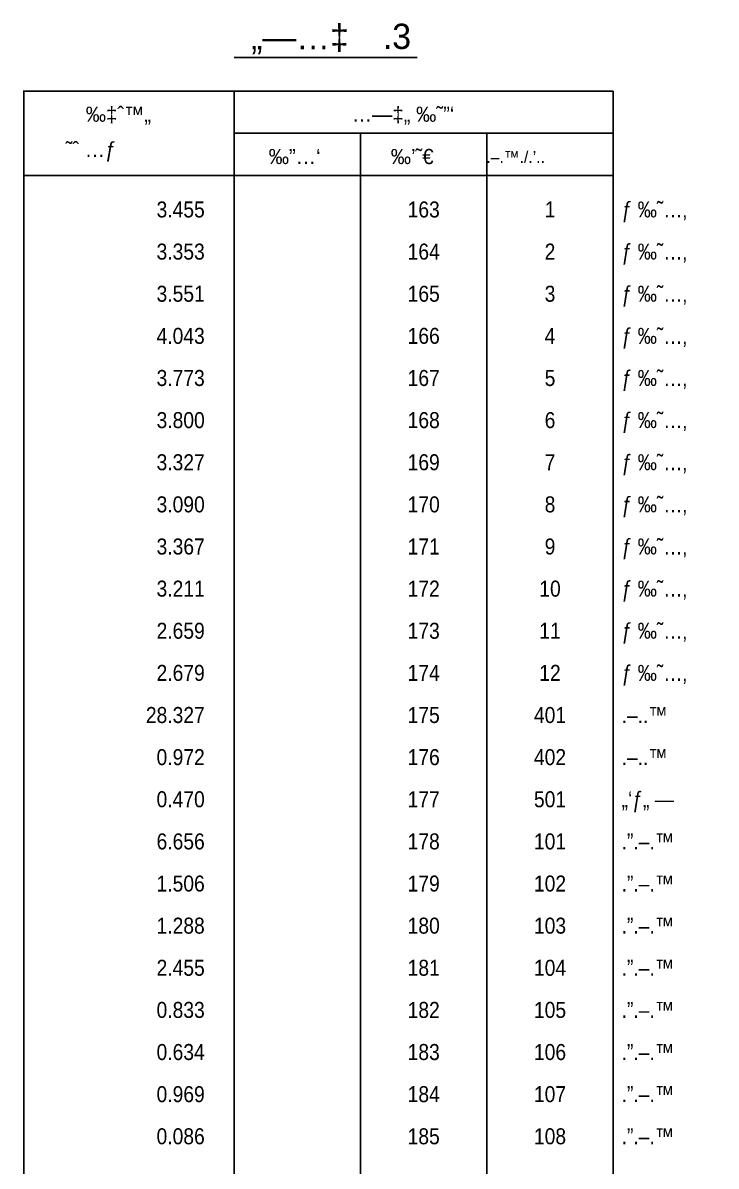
# Model space of a CAD drawing. Extents: x 187751 to 188722, y 663209 to 663959.
# Drawn here: x 188458 to 188560.9, y 663677.4 to 663847 of the extents above; entities that cross this region are included whole.
import ezdxf
from ezdxf.enums import TextEntityAlignment as Align

# ---------------------------------------------------------------- set-up
doc = ezdxf.new("R2010")
doc.units = 0
doc.header["$LTSCALE"] = 0.3
doc.layers.get('0').update_dxf_attribs({"linetype": 'CONTINUOUS'})
doc.layers.add('TR_TABLES', color=7, linetype='CONTINUOUS')
doc.styles.add('MD-2010', font='hebtxt', dxfattribs={"height": 2.5})
doc.styles.add('TAZAR_HEBTXT', font='HEBTXT')
doc.styles.add('TRHEBTXT', font='HEBTXT')

# ---------------------------------------------------------------- blocks, each defined once
blk = doc.blocks.new('TAZAR_TABLE_D')
for p, q in [((-45, 4), (-23.25967361202769, 3.997639637888368)), ((0, 0), (0, -10)), ((-45, -5), (0, -5)), ((-30, -5), (-30, -10)), ((-15, -5), (-15, -10))]:
    blk.add_line(p, q)
at = {"const_width": 0.2}
for points in [[(-70, -10), (-70, 0), (0, 0)], [(-45, 0), (-45, -10)], [(0, -10), (0, 0)], [(0, -10), (-70, -10)]]:
    blk.add_lwpolyline(points, dxfattribs=at)
at = {"style": 'TRHEBTXT'}
for s, height, p in [('„—…‡', 3, (-42.98629970610126, 4.939512980673018)), ('‰‡ˆ™„', 1.8, (-62.62907513403415, -3.643928210847936)), ('…—‡„ ‰˜”‘', 1.8, (-31.02781970951464, -3.643928210847936)), ('˜ˆ …ƒ', 1.8, (-65.01719461659745, -7.810474348291528)), ('‰”…‘', 1.8, (-40.90346403096549, -8.66743110081876)), ('‰’˜€', 1.8, (-26.40854717621642, -8.66743110081876)), ('.–.™./.’..', 1.399999999999999, (-15.07006810316232, -8.526718690245573))]:
    blk.add_text(s, height=height, dxfattribs=at).set_placement(p)

msp = doc.modelspace()

# ---------------------------------------------------------------- linework, layer by layer
at = {"layer": 'TR_TABLES'}
for p, q in [((188458.102829137, 663818.0983712366), (188458.102829137, 663824.3483712366)), ((188489.352829137, 663818.0983712366), (188489.352829137, 663824.3483712366)), ((188508.102829137, 663818.0983712366), (188508.102829137, 663824.3483712366)), ((188526.852829137, 663818.0983712366), (188526.852829137, 663824.3483712366)), ((188545.602829137, 663818.0983712366), (188545.602829137, 663824.3483712366)), ((188458.102829137, 663811.8483712366), (188458.102829137, 663818.0983712366)), ((188489.352829137, 663811.8483712366), (188489.352829137, 663818.0983712366)), ((188508.102829137, 663811.8483712366), (188508.102829137, 663818.0983712366)), ((188526.852829137, 663811.8483712366), (188526.852829137, 663818.0983712366)), ((188545.602829137, 663811.8483712366), (188545.602829137, 663818.0983712366)), ((188458.102829137, 663805.5983712366), (188458.102829137, 663811.8483712366)), ((188489.352829137, 663805.5983712366), (188489.352829137, 663811.8483712366)), ((188508.102829137, 663805.5983712366), (188508.102829137, 663811.8483712366)), ((188526.852829137, 663805.5983712366), (188526.852829137, 663811.8483712366)), ((188545.602829137, 663805.5983712366), (188545.602829137, 663811.8483712366)), ((188458.102829137, 663799.3483712366), (188458.102829137, 663805.5983712366)), ((188489.352829137, 663799.3483712366), (188489.352829137, 663805.5983712366)), ((188508.102829137, 663799.3483712366), (188508.102829137, 663805.5983712366)), ((188526.852829137, 663799.3483712366), (188526.852829137, 663805.5983712366)), ((188545.602829137, 663799.3483712366), (188545.602829137, 663805.5983712366)), ((188458.102829137, 663793.0983712366), (188458.102829137, 663799.3483712366)), ((188489.352829137, 663793.0983712366), (188489.352829137, 663799.3483712366)), ((188508.102829137, 663793.0983712366), (188508.102829137, 663799.3483712366)), ((188526.852829137, 663793.0983712366), (188526.852829137, 663799.3483712366)), ((188545.602829137, 663793.0983712366), (188545.602829137, 663799.3483712366)), ((188458.102829137, 663786.8483712366), (188458.102829137, 663793.0983712366)), ((188489.352829137, 663786.8483712366), (188489.352829137, 663793.0983712366)), ((188508.102829137, 663786.8483712366), (188508.102829137, 663793.0983712366)), ((188526.852829137, 663786.8483712366), (188526.852829137, 663793.0983712366)), ((188545.602829137, 663786.8483712366), (188545.602829137, 663793.0983712366)), ((188458.102829137, 663780.5983712366), (188458.102829137, 663786.8483712366)), ((188489.352829137, 663780.5983712366), (188489.352829137, 663786.8483712366)), ((188508.102829137, 663780.5983712366), (188508.102829137, 663786.8483712366)), ((188526.852829137, 663780.5983712366), (188526.852829137, 663786.8483712366)), ((188545.602829137, 663780.5983712366), (188545.602829137, 663786.8483712366)), ((188458.102829137, 663774.3483712366), (188458.102829137, 663780.5983712366)), ((188489.352829137, 663774.3483712366), (188489.352829137, 663780.5983712366)), ((188508.102829137, 663774.3483712366), (188508.102829137, 663780.5983712366)), ((188526.852829137, 663774.3483712366), (188526.852829137, 663780.5983712366)), ((188545.602829137, 663774.3483712366), (188545.602829137, 663780.5983712366)), ((188458.102829137, 663768.0983712366), (188458.102829137, 663774.3483712366)), ((188489.352829137, 663768.0983712366), (188489.352829137, 663774.3483712366)), ((188508.102829137, 663768.0983712366), (188508.102829137, 663774.3483712366)), ((188526.852829137, 663768.0983712366), (188526.852829137, 663774.3483712366)), ((188545.602829137, 663768.0983712366), (188545.602829137, 663774.3483712366)), ((188458.102829137, 663761.8483712366), (188458.102829137, 663768.0983712366)), ((188489.352829137, 663761.8483712366), (188489.352829137, 663768.0983712366)), ((188508.102829137, 663761.8483712366), (188508.102829137, 663768.0983712366)), ((188526.852829137, 663761.8483712366), (188526.852829137, 663768.0983712366)), ((188545.602829137, 663761.8483712366), (188545.602829137, 663768.0983712366)), ((188458.102829137, 663755.5983712366), (188458.102829137, 663761.8483712366)), ((188489.352829137, 663755.5983712366), (188489.352829137, 663761.8483712366)), ((188508.102829137, 663755.5983712366), (188508.102829137, 663761.8483712366)), ((188526.852829137, 663755.5983712366), (188526.852829137, 663761.8483712366)), ((188545.602829137, 663755.5983712366), (188545.602829137, 663761.8483712366)), ((188458.102829137, 663749.3483712366), (188458.102829137, 663755.5983712366)), ((188489.352829137, 663749.3483712366), (188489.352829137, 663755.5983712366)), ((188508.102829137, 663749.3483712366), (188508.102829137, 663755.5983712366)), ((188526.852829137, 663749.3483712366), (188526.852829137, 663755.5983712366)), ((188545.602829137, 663749.3483712366), (188545.602829137, 663755.5983712366)), ((188458.102829137, 663743.0983712366), (188458.102829137, 663749.3483712366)), ((188489.352829137, 663743.0983712366), (188489.352829137, 663749.3483712366)), ((188508.102829137, 663743.0983712366), (188508.102829137, 663749.3483712366)), ((188526.852829137, 663743.0983712366), (188526.852829137, 663749.3483712366)), ((188545.602829137, 663743.0983712366), (188545.602829137, 663749.3483712366)), ((188458.102829137, 663736.8483712366), (188458.102829137, 663743.0983712366)), ((188489.352829137, 663736.8483712366), (188489.352829137, 663743.0983712366)), ((188508.102829137, 663736.8483712366), (188508.102829137, 663743.0983712366)), ((188526.852829137, 663736.8483712366), (188526.852829137, 663743.0983712366)), ((188545.602829137, 663736.8483712366), (188545.602829137, 663743.0983712366)), ((188458.102829137, 663730.5983712366), (188458.102829137, 663736.8483712366)), ((188489.352829137, 663730.5983712366), (188489.352829137, 663736.8483712366)), ((188508.102829137, 663730.5983712366), (188508.102829137, 663736.8483712366)), ((188526.852829137, 663730.5983712366), (188526.852829137, 663736.8483712366)), ((188545.602829137, 663730.5983712366), (188545.602829137, 663736.8483712366)), ((188458.102829137, 663724.3483712366), (188458.102829137, 663730.5983712366)), ((188489.352829137, 663724.3483712366), (188489.352829137, 663730.5983712366)), ((188508.102829137, 663724.3483712366), (188508.102829137, 663730.5983712366)), ((188526.852829137, 663724.3483712366), (188526.852829137, 663730.5983712366)), ((188545.602829137, 663724.3483712366), (188545.602829137, 663730.5983712366)), ((188458.102829137, 663718.0983712366), (188458.102829137, 663724.3483712366)), ((188489.352829137, 663718.0983712366), (188489.352829137, 663724.3483712366)), ((188508.102829137, 663718.0983712366), (188508.102829137, 663724.3483712366)), ((188526.852829137, 663718.0983712366), (188526.852829137, 663724.3483712366)), ((188545.602829137, 663718.0983712366), (188545.602829137, 663724.3483712366)), ((188458.102829137, 663711.8483712366), (188458.102829137, 663718.0983712366)), ((188489.352829137, 663711.8483712366), (188489.352829137, 663718.0983712366)), ((188508.102829137, 663711.8483712366), (188508.102829137, 663718.0983712366)), ((188526.852829137, 663711.8483712366), (188526.852829137, 663718.0983712366)), ((188545.602829137, 663711.8483712366), (188545.602829137, 663718.0983712366)), ((188458.102829137, 663705.5983712366), (188458.102829137, 663711.8483712366)), ((188489.352829137, 663705.5983712366), (188489.352829137, 663711.8483712366)), ((188508.102829137, 663705.5983712366), (188508.102829137, 663711.8483712366)), ((188526.852829137, 663705.5983712366), (188526.852829137, 663711.8483712366)), ((188545.602829137, 663705.5983712366), (188545.602829137, 663711.8483712366)), ((188458.102829137, 663699.3483712366), (188458.102829137, 663705.5983712366)), ((188489.352829137, 663699.3483712366), (188489.352829137, 663705.5983712366)), ((188508.102829137, 663699.3483712366), (188508.102829137, 663705.5983712366)), ((188526.852829137, 663699.3483712366), (188526.852829137, 663705.5983712366)), ((188545.602829137, 663699.3483712366), (188545.602829137, 663705.5983712366)), ((188458.102829137, 663693.0983712366), (188458.102829137, 663699.3483712366)), ((188489.352829137, 663693.0983712366), (188489.352829137, 663699.3483712366)), ((188508.102829137, 663693.0983712366), (188508.102829137, 663699.3483712366)), ((188526.852829137, 663693.0983712366), (188526.852829137, 663699.3483712366)), ((188545.602829137, 663693.0983712366), (188545.602829137, 663699.3483712366)), ((188458.102829137, 663686.8483712366), (188458.102829137, 663693.0983712366)), ((188489.352829137, 663686.8483712366), (188489.352829137, 663693.0983712366)), ((188508.102829137, 663686.8483712366), (188508.102829137, 663693.0983712366)), ((188526.852829137, 663686.8483712366), (188526.852829137, 663693.0983712366)), ((188545.602829137, 663686.8483712366), (188545.602829137, 663693.0983712366)), ((188458.102829137, 663680.5983712366), (188458.102829137, 663686.8483712366)), ((188489.352829137, 663680.5983712366), (188489.352829137, 663686.8483712366)), ((188508.102829137, 663680.5983712366), (188508.102829137, 663686.8483712366)), ((188526.852829137, 663680.5983712366), (188526.852829137, 663686.8483712366)), ((188545.602829137, 663680.5983712366), (188545.602829137, 663686.8483712366)), ((188458.102829137, 663674.3483712366), (188458.102829137, 663680.5983712366)), ((188489.352829137, 663674.3483712366), (188489.352829137, 663680.5983712366)), ((188508.102829137, 663674.3483712366), (188508.102829137, 663680.5983712366)), ((188526.852829137, 663674.3483712366), (188526.852829137, 663680.5983712366)), ((188545.602829137, 663674.3483712366), (188545.602829137, 663680.5983712366))]:
    msp.add_line(p, q, dxfattribs=at)

# ---------------------------------------------------------------- block references
at = {"layer": 'TR_TABLES', "xscale": 1.25, "yscale": 1.25, "zscale": 1.25}
msp.add_blockref('TAZAR_TABLE_D', (188545.602829137, 663836.8483712366), dxfattribs=at)

# ---------------------------------------------------------------- texts
at = {"layer": 'TR_TABLES', "style": 'TAZAR_HEBTXT'}
msp.add_text('.3', height=3.75, dxfattribs=at).set_placement((188515.602829137, 663843.0983712366), align=Align.RIGHT)
at = {"layer": 'TR_TABLES', "style": 'MD-2010', "width": 0.9}
for s, p in [('3.455', (188484.977829137, 663818.0983712366)), ('3.353', (188484.977829137, 663811.8483712366)), ('3.551', (188484.977829137, 663805.5983712366)), ('4.043', (188484.977829137, 663799.3483712366)), ('3.773', (188484.977829137, 663793.0983712366)), ('3.800', (188484.977829137, 663786.8483712366)), ('3.327', (188484.977829137, 663780.5983712366)), ('3.090', (188484.977829137, 663774.3483712366)), ('3.367', (188484.977829137, 663768.0983712366)), ('3.211', (188484.977829137, 663761.8483712366)), ('2.659', (188484.977829137, 663755.5983712366)), ('2.679', (188484.977829137, 663749.3483712366)), ('28.327', (188484.977829137, 663743.0983712366)), ('0.972', (188484.977829137, 663736.8483712366)), ('0.470', (188484.977829137, 663730.5983712366)), ('6.656', (188484.977829137, 663724.3483712366)), ('1.506', (188484.977829137, 663718.0983712366)), ('1.288', (188484.977829137, 663711.8483712366)), ('2.455', (188484.977829137, 663705.5983712366)), ('0.833', (188484.977829137, 663699.3483712366)), ('0.634', (188484.977829137, 663693.0983712366)), ('0.969', (188484.977829137, 663686.8483712366)), ('0.086', (188484.977829137, 663680.5983712366))]:
    msp.add_text(s, height=2.375, dxfattribs=at).set_placement(p, align=Align.RIGHT)
for s, p in [('163', (188517.477829137, 663818.0983712366)), ('1', (188536.227829137, 663818.0983712366)), ('164', (188517.477829137, 663811.8483712366)), ('2', (188536.227829137, 663811.8483712366)), ('165', (188517.477829137, 663805.5983712366)), ('3', (188536.227829137, 663805.5983712366)), ('166', (188517.477829137, 663799.3483712366)), ('4', (188536.227829137, 663799.3483712366)), ('167', (188517.477829137, 663793.0983712366)), ('5', (188536.227829137, 663793.0983712366)), ('168', (188517.477829137, 663786.8483712366)), ('6', (188536.227829137, 663786.8483712366)), ('169', (188517.477829137, 663780.5983712366)), ('7', (188536.227829137, 663780.5983712366)), ('170', (188517.477829137, 663774.3483712366)), ('8', (188536.227829137, 663774.3483712366)), ('171', (188517.477829137, 663768.0983712366)), ('9', (188536.227829137, 663768.0983712366)), ('172', (188517.477829137, 663761.8483712366)), ('10', (188536.227829137, 663761.8483712366)), ('173', (188517.477829137, 663755.5983712366)), ('11', (188536.227829137, 663755.5983712366)), ('174', (188517.477829137, 663749.3483712366)), ('12', (188536.227829137, 663749.3483712366)), ('175', (188517.477829137, 663743.0983712366)), ('401', (188536.227829137, 663743.0983712366)), ('176', (188517.477829137, 663736.8483712366)), ('402', (188536.227829137, 663736.8483712366)), ('177', (188517.477829137, 663730.5983712366)), ('501', (188536.227829137, 663730.5983712366)), ('178', (188517.477829137, 663724.3483712366)), ('101', (188536.227829137, 663724.3483712366)), ('179', (188517.477829137, 663718.0983712366)), ('102', (188536.227829137, 663718.0983712366)), ('180', (188517.477829137, 663711.8483712366)), ('103', (188536.227829137, 663711.8483712366)), ('181', (188517.477829137, 663705.5983712366)), ('104', (188536.227829137, 663705.5983712366)), ('182', (188517.477829137, 663699.3483712366)), ('105', (188536.227829137, 663699.3483712366)), ('183', (188517.477829137, 663693.0983712366)), ('106', (188536.227829137, 663693.0983712366)), ('184', (188517.477829137, 663686.8483712366)), ('107', (188536.227829137, 663686.8483712366)), ('185', (188517.477829137, 663680.5983712366)), ('108', (188536.227829137, 663680.5983712366))]:
    msp.add_text(s, height=2.375, dxfattribs=at).set_placement(p, align=Align.CENTER)
for s, p in [('ƒ ‰˜…‚', (188546.852829137, 663818.0983712366)), ('ƒ ‰˜…‚', (188546.852829137, 663811.8483712366)), ('ƒ ‰˜…‚', (188546.852829137, 663805.5983712366)), ('ƒ ‰˜…‚', (188546.852829137, 663799.3483712366)), ('ƒ ‰˜…‚', (188546.852829137, 663793.0983712366)), ('ƒ ‰˜…‚', (188546.852829137, 663786.8483712366)), ('ƒ ‰˜…‚', (188546.852829137, 663780.5983712366)), ('ƒ ‰˜…‚', (188546.852829137, 663774.3483712366)), ('ƒ ‰˜…‚', (188546.852829137, 663768.0983712366)), ('ƒ ‰˜…‚', (188546.852829137, 663761.8483712366)), ('ƒ ‰˜…‚', (188546.852829137, 663755.5983712366)), ('ƒ ‰˜…‚', (188546.852829137, 663749.3483712366)), ('.–..™', (188546.852829137, 663743.0983712366)), ('.–..™', (188546.852829137, 663736.8483712366)), ('„‘ƒ„ —', (188546.852829137, 663730.5983712366)), ('.”.–.™', (188546.852829137, 663724.3483712366)), ('.”.–.™', (188546.852829137, 663718.0983712366)), ('.”.–.™', (188546.852829137, 663711.8483712366)), ('.”.–.™', (188546.852829137, 663705.5983712366)), ('.”.–.™', (188546.852829137, 663699.3483712366)), ('.”.–.™', (188546.852829137, 663693.0983712366)), ('.”.–.™', (188546.852829137, 663686.8483712366)), ('.”.–.™', (188546.852829137, 663680.5983712366))]:
    msp.add_text(s, height=2.375, dxfattribs=at).set_placement(p)

doc.saveas('drawing.dxf')
